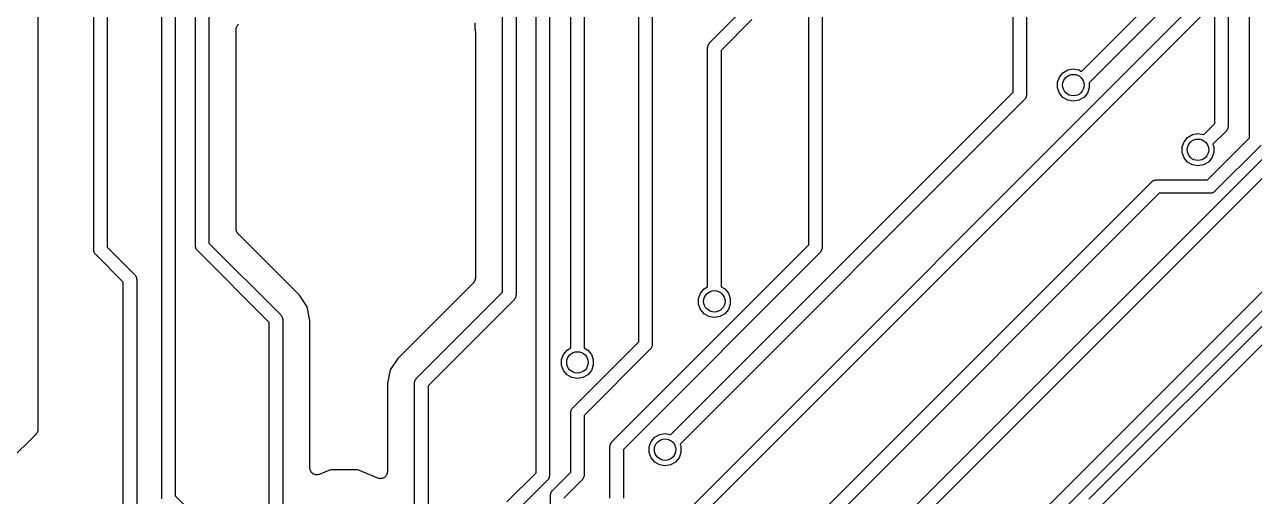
# Model space of a CAD drawing. Extents: x 116.4 to 213.4, y -134.3 to -53.5.
# Drawn here: x 165.85 to 188.78, y -89.14 to -80.35 of the extents above; entities that cross this region are included whole.
import ezdxf

# ---------------------------------------------------------------- set-up
doc = ezdxf.new("R2010")
doc.units = 0
doc.header["$MEASUREMENT"] = 0
doc.layers.add('BLACK', color=7, linetype='CONTINUOUS')

msp = doc.modelspace()

# ---------------------------------------------------------------- linework, layer by layer
at = {"layer": 'Black'}
for p, q in [((166.104, -71.3936), (166.104, -87.8914)), ((167.144, -84.5494), (167.144, -75.8016)), ((167.394, -75.8534), (167.394, -84.4976)), ((176.034, -86.3756), (176.034, -76.3862)), ((176.284, -76.438), (176.284, -86.3756)), ((174.764, -85.3365), (174.764, -76.7836)), ((175.014, -76.8354), (175.014, -85.3883)), ((188.038, -82.1954), (188.038, -77.3578)), ((188.288, -77.4096), (188.288, -82.2472)), ((188.688, -82.4585), (188.688, -77.3443)), ((177.304, -86.2614), (177.304, -77.539)), ((177.554, -77.5908), (177.554, -86.3132)), ((168.414, -89.1846), (168.414, -77.7437)), ((168.664, -77.7955), (168.664, -89.1328)), ((169.039, -84.4741), (169.039, -79.843)), ((169.289, -79.843), (169.289, -84.4223)), ((180.469, -84.4581), (180.469, -79.843)), ((180.719, -79.843), (180.719, -84.5099)), ((184.279, -81.6076), (184.279, -79.843)), ((184.529, -79.843), (184.529, -81.6594)), ((185.555, -81.2249), (186.881, -79.899)), ((175.389, -88.7002), (175.389, -80.1683)), ((175.639, -80.1683), (175.639, -88.752)), ((178.072, -89.5491), (187.587, -80.0335)), ((187.801, -80.1737), (178.285, -89.6893)), ((178.623, -80.6928), (179.199, -80.1165)), ((187.094, -80.0392), (185.699, -81.4341)), ((169.797, -80.4433), (169.799, -80.4297)), ((169.797, -84.1593), (169.797, -80.4433)), ((169.799, -80.4297), (169.8, -80.4158)), ((169.8, -80.4158), (169.803, -80.4081)), ((169.803, -80.4081), (169.805, -80.3999)), ((169.805, -80.3999), (169.812, -80.3879)), ((169.812, -80.3879), (169.817, -80.3751)), ((169.817, -80.3751), (169.823, -80.3689)), ((169.823, -80.3689), (169.827, -80.3617)), ((169.827, -80.3617), (169.837, -80.3528)), ((169.837, -80.3528), (169.847, -80.3426)), ((174.244, -80.3193), (174.244, -80.4276)), ((174.244, -80.4276), (174.248, -80.4346)), ((174.248, -80.4346), (174.25, -80.4455)), ((174.25, -80.4455), (174.254, -80.4559)), ((174.254, -80.4559), (174.254, -80.4671)), ((179.412, -80.2567), (178.836, -80.833)), ((174.254, -80.4671), (174.256, -80.478)), ((174.256, -80.478), (174.256, -85.0735)), ((178.586, -80.7812), (178.587, -80.7758)), ((178.586, -85.2381), (178.586, -80.7812)), ((178.587, -80.7703), (178.591, -80.7545)), ((178.587, -80.7758), (178.587, -80.7703)), ((178.591, -80.7545), (178.594, -80.7384)), ((178.594, -80.7384), (178.596, -80.7337)), ((178.596, -80.7337), (178.598, -80.7284)), ((178.598, -80.7284), (178.607, -80.715)), ((178.607, -80.715), (178.615, -80.7009)), ((178.615, -80.7009), (178.62, -80.6973)), ((178.62, -80.6973), (178.623, -80.6928)), ((178.836, -80.833), (178.836, -85.2381)), ((185.692, -89.1945), (193.814, -81.0724)), ((185.106, -81.4272), (185.142, -81.3289)), ((185.142, -81.3289), (185.209, -81.2488)), ((185.209, -81.2488), (185.3, -81.1965)), ((185.3, -81.1965), (185.403, -81.1784)), ((185.403, -81.1784), (185.506, -81.1965)), ((185.506, -81.1965), (185.555, -81.2249)), ((194.027, -81.2126), (185.905, -89.3347)), ((185.106, -81.5318), (185.106, -81.4272)), ((185.142, -81.6301), (185.106, -81.5318)), ((185.699, -81.5318), (185.663, -81.6301)), ((185.699, -81.4341), (185.699, -81.5318)), ((177.898, -87.989), (184.279, -81.6076)), ((184.492, -81.7478), (178.071, -88.169)), ((182.456, -89.327), (190.004, -81.7798)), ((184.496, -81.7433), (184.492, -81.7478)), ((184.5, -81.7397), (184.496, -81.7433)), ((184.508, -81.7256), (184.5, -81.7397)), ((184.517, -81.7122), (184.508, -81.7256)), ((184.519, -81.7069), (184.517, -81.7122)), ((184.521, -81.7022), (184.519, -81.7069)), ((184.524, -81.6861), (184.521, -81.7022)), ((184.529, -81.6703), (184.524, -81.6861)), ((184.529, -81.6594), (184.528, -81.6648)), ((184.528, -81.6648), (184.529, -81.6703)), ((184.949, -89.2998), (192.524, -81.7249)), ((185.209, -81.7102), (185.142, -81.6301)), ((185.3, -81.7625), (185.209, -81.7102)), ((185.403, -81.7806), (185.3, -81.7625)), ((185.506, -81.7625), (185.403, -81.7806)), ((185.596, -81.7102), (185.506, -81.7625)), ((185.663, -81.6301), (185.596, -81.7102)), ((190.217, -81.92), (182.619, -89.5178)), ((192.738, -81.8651), (185.125, -89.4774)), ((187.831, -82.4025), (188.038, -82.1954)), ((188.28, -82.29), (188.277, -82.2947)), ((188.283, -82.2739), (188.28, -82.29)), ((188.287, -82.2581), (188.283, -82.2739)), ((188.288, -82.2472), (188.287, -82.2526)), ((188.287, -82.2526), (188.287, -82.2581)), ((187.465, -82.5337), (187.532, -82.4536)), ((187.532, -82.4536), (187.623, -82.4013)), ((187.623, -82.4013), (187.725, -82.3832)), ((187.725, -82.3832), (187.828, -82.4013)), ((187.828, -82.4013), (187.831, -82.4025)), ((187.902, -83.2443), (188.688, -82.4585)), ((188.251, -82.3356), (188.004, -82.5825)), ((188.254, -82.3311), (188.251, -82.3356)), ((188.258, -82.3275), (188.254, -82.3311)), ((188.267, -82.3134), (188.258, -82.3275)), ((188.276, -82.3), (188.267, -82.3134)), ((188.277, -82.2947), (188.276, -82.3)), ((187.429, -82.632), (187.465, -82.5337)), ((187.429, -82.7366), (187.429, -82.632)), ((187.465, -82.8349), (187.429, -82.7366)), ((188.022, -82.7366), (187.986, -82.8349)), ((188.004, -82.5825), (188.022, -82.632)), ((188.022, -82.632), (188.022, -82.7366)), ((188.901, -82.5987), (188.042, -83.4577)), ((187.532, -82.915), (187.465, -82.8349)), ((187.623, -82.9673), (187.532, -82.915)), ((187.725, -82.9854), (187.623, -82.9673)), ((187.828, -82.9673), (187.725, -82.9854)), ((187.919, -82.915), (187.828, -82.9673)), ((187.986, -82.8349), (187.919, -82.915)), ((180.785, -89.3596), (186.864, -83.2809)), ((186.864, -83.2809), (186.868, -83.2778)), ((186.868, -83.2778), (186.872, -83.2735)), ((186.872, -83.2735), (186.886, -83.2654)), ((186.886, -83.2654), (186.899, -83.256)), ((186.899, -83.256), (186.904, -83.2546)), ((186.904, -83.2546), (186.909, -83.2518)), ((186.909, -83.2518), (186.925, -83.249)), ((186.925, -83.249), (186.941, -83.2448)), ((186.941, -83.2448), (186.946, -83.2453)), ((186.946, -83.2453), (186.952, -83.2443)), ((186.952, -83.2443), (187.902, -83.2443)), ((187.004, -83.4943), (180.998, -89.4998)), ((187.954, -83.4943), (187.004, -83.4943)), ((187.959, -83.4933), (187.954, -83.4943)), ((187.965, -83.4938), (187.959, -83.4933)), ((187.981, -83.4896), (187.965, -83.4938)), ((187.997, -83.4868), (187.981, -83.4896)), ((188.002, -83.484), (187.997, -83.4868)), ((188.007, -83.4826), (188.002, -83.484)), ((188.02, -83.4732), (188.007, -83.4826)), ((188.034, -83.4651), (188.02, -83.4732)), ((188.038, -83.4608), (188.034, -83.4651)), ((188.042, -83.4577), (188.038, -83.4608)), ((169.798, -84.1648), (169.797, -84.1593)), ((169.797, -84.1704), (169.798, -84.1648)), ((169.802, -84.1864), (169.797, -84.1704)), ((169.805, -84.2027), (169.802, -84.1864)), ((169.807, -84.2076), (169.805, -84.2027)), ((169.809, -84.213), (169.807, -84.2076)), ((169.818, -84.2266), (169.809, -84.213)), ((169.827, -84.2409), (169.818, -84.2266)), ((169.831, -84.2445), (169.827, -84.2409)), ((169.834, -84.2491), (169.831, -84.2445)), ((170.979, -85.3937), (169.834, -84.2491)), ((167.145, -84.5548), (167.144, -84.5494)), ((167.144, -84.5603), (167.145, -84.5548)), ((167.148, -84.5761), (167.144, -84.5603)), ((167.151, -84.5922), (167.148, -84.5761)), ((167.394, -84.4976), (167.907, -85.0111)), ((169.04, -84.4795), (169.039, -84.4741)), ((169.039, -84.485), (169.04, -84.4795)), ((169.044, -84.5008), (169.039, -84.485)), ((169.047, -84.5169), (169.044, -84.5008)), ((169.049, -84.5216), (169.047, -84.5169)), ((169.051, -84.5269), (169.049, -84.5216)), ((169.06, -84.5403), (169.051, -84.5269)), ((169.068, -84.5544), (169.06, -84.5403)), ((169.072, -84.558), (169.068, -84.5544)), ((169.076, -84.5625), (169.072, -84.558)), ((170.415, -85.9019), (169.076, -84.5625)), ((169.289, -84.4223), (170.628, -85.7617)), ((176.802, -88.1255), (180.469, -84.4581)), ((180.698, -84.5761), (180.69, -84.5902)), ((180.707, -84.5627), (180.698, -84.5761)), ((180.709, -84.5574), (180.707, -84.5627)), ((180.711, -84.5527), (180.709, -84.5574)), ((180.714, -84.5366), (180.711, -84.5527)), ((180.719, -84.5208), (180.714, -84.5366)), ((180.719, -84.5099), (180.718, -84.5153)), ((180.718, -84.5153), (180.719, -84.5208)), ((167.154, -84.5969), (167.151, -84.5922)), ((167.155, -84.6022), (167.154, -84.5969)), ((167.165, -84.6156), (167.155, -84.6022)), ((167.173, -84.6297), (167.165, -84.6156)), ((167.177, -84.6333), (167.173, -84.6297)), ((167.18, -84.6378), (167.177, -84.6333)), ((167.694, -85.1513), (167.18, -84.6378)), ((180.682, -84.5983), (177.015, -88.2657)), ((180.686, -84.5938), (180.682, -84.5983)), ((180.69, -84.5902), (180.686, -84.5938)), ((167.907, -85.0111), (167.91, -85.0156)), ((167.91, -85.0156), (167.914, -85.0192)), ((167.914, -85.0192), (167.923, -85.0333)), ((167.923, -85.0333), (167.932, -85.0467)), ((167.694, -118.549), (167.694, -85.1513)), ((167.932, -85.0467), (167.933, -85.052)), ((167.933, -85.052), (167.936, -85.0567)), ((167.936, -85.0567), (167.939, -85.0728)), ((167.939, -85.0728), (167.943, -85.0886)), ((167.943, -85.0886), (167.943, -85.0941)), ((167.943, -85.0941), (167.944, -85.0995)), ((167.944, -85.0995), (167.944, -118.601)), ((174.219, -85.1633), (172.81, -86.5718)), ((174.222, -85.1587), (174.219, -85.1633)), ((174.226, -85.1551), (174.222, -85.1587)), ((174.234, -85.1408), (174.226, -85.1551)), ((174.244, -85.1272), (174.234, -85.1408)), ((174.245, -85.1218), (174.244, -85.1272)), ((174.248, -85.1169), (174.245, -85.1218)), ((174.251, -85.1006), (174.248, -85.1169)), ((174.255, -85.0846), (174.251, -85.1006)), ((174.256, -85.0735), (174.255, -85.079)), ((174.255, -85.079), (174.255, -85.0846)), ((178.518, -85.2777), (178.586, -85.2381)), ((178.836, -85.2381), (178.905, -85.2777)), ((171.123, -85.6088), (170.979, -85.3937)), ((173.16, -86.9398), (174.764, -85.3365)), ((174.977, -85.4767), (173.374, -87.08)), ((174.98, -85.4722), (174.977, -85.4767)), ((174.984, -85.4686), (174.98, -85.4722)), ((174.993, -85.4545), (174.984, -85.4686)), ((175.002, -85.4411), (174.993, -85.4545)), ((175.003, -85.4358), (175.002, -85.4411)), ((175.006, -85.4311), (175.003, -85.4358)), ((175.009, -85.415), (175.006, -85.4311)), ((175.013, -85.3992), (175.009, -85.415)), ((175.014, -85.3883), (175.013, -85.3937)), ((175.013, -85.3937), (175.013, -85.3992)), ((178.415, -85.4561), (178.45, -85.3578)), ((178.415, -85.5607), (178.415, -85.4561)), ((178.45, -85.3578), (178.518, -85.2777)), ((178.905, -85.2777), (178.972, -85.3578)), ((178.972, -85.3578), (179.008, -85.4561)), ((179.008, -85.4561), (179.008, -85.5607)), ((171.173, -85.8626), (171.123, -85.6088)), ((178.45, -85.659), (178.415, -85.5607)), ((178.518, -85.7391), (178.45, -85.659)), ((178.972, -85.659), (178.905, -85.7391)), ((179.008, -85.5607), (178.972, -85.659)), ((170.415, -93.726), (170.415, -85.9019)), ((170.628, -85.7617), (170.632, -85.7662)), ((170.632, -85.7662), (170.636, -85.7698)), ((170.636, -85.7698), (170.644, -85.7839)), ((170.644, -85.7839), (170.653, -85.7973)), ((170.653, -85.7973), (170.655, -85.8026)), ((170.655, -85.8026), (170.657, -85.8073)), ((170.657, -85.8073), (170.66, -85.8234)), ((170.66, -85.8234), (170.665, -85.8392)), ((170.665, -85.8392), (170.664, -85.8447)), ((170.664, -85.8447), (170.665, -85.8501)), ((170.665, -85.8501), (170.665, -93.6742)), ((171.173, -88.6152), (171.173, -85.8626)), ((178.608, -85.7914), (178.518, -85.7391)), ((178.711, -85.8095), (178.608, -85.7914)), ((178.814, -85.7914), (178.711, -85.8095)), ((178.905, -85.7391), (178.814, -85.7914)), ((175.898, -86.4953), (175.965, -86.4152)), ((175.965, -86.4152), (176.034, -86.3756)), ((176.07, -87.4956), (177.304, -86.2614)), ((177.517, -86.4016), (176.283, -87.6358)), ((176.284, -86.3756), (176.352, -86.4152)), ((176.352, -86.4152), (176.419, -86.4953)), ((177.52, -86.3971), (177.517, -86.4016)), ((177.524, -86.3935), (177.52, -86.3971)), ((177.533, -86.3794), (177.524, -86.3935)), ((177.542, -86.366), (177.533, -86.3794)), ((177.543, -86.3607), (177.542, -86.366)), ((177.546, -86.356), (177.543, -86.3607)), ((177.549, -86.3399), (177.546, -86.356)), ((177.553, -86.3241), (177.549, -86.3399)), ((177.554, -86.3132), (177.553, -86.3186)), ((177.553, -86.3186), (177.553, -86.3241)), ((172.81, -86.5718), (172.666, -86.7869)), ((175.862, -86.5936), (175.898, -86.4953)), ((175.862, -86.6982), (175.862, -86.5936)), ((176.419, -86.4953), (176.455, -86.5936)), ((176.455, -86.5936), (176.455, -86.6982)), ((172.666, -86.7869), (172.616, -87.0407)), ((175.898, -86.7965), (175.862, -86.6982)), ((175.965, -86.8766), (175.898, -86.7965)), ((176.419, -86.7965), (176.352, -86.8766)), ((176.455, -86.6982), (176.419, -86.7965)), ((172.616, -87.0407), (172.616, -88.6852)), ((173.124, -87.0173), (173.129, -87.0015)), ((173.125, -87.0228), (173.124, -87.0173)), ((173.124, -87.0282), (173.125, -87.0228)), ((173.124, -90.763), (173.124, -87.0282)), ((173.129, -87.0015), (173.131, -86.9854)), ((173.131, -86.9854), (173.134, -86.9807)), ((173.134, -86.9807), (173.136, -86.9754)), ((173.136, -86.9754), (173.145, -86.962)), ((173.145, -86.962), (173.153, -86.9479)), ((173.153, -86.9479), (173.157, -86.9443)), ((173.157, -86.9443), (173.16, -86.9398)), ((173.374, -87.08), (173.374, -90.763)), ((176.056, -86.9289), (175.965, -86.8766)), ((176.159, -86.947), (176.056, -86.9289)), ((176.262, -86.9289), (176.159, -86.947)), ((176.352, -86.8766), (176.262, -86.9289)), ((176.033, -87.5731), (176.038, -87.5573)), ((176.038, -87.5573), (176.04, -87.5412)), ((176.04, -87.5412), (176.043, -87.5365)), ((176.043, -87.5365), (176.045, -87.5312)), ((176.045, -87.5312), (176.054, -87.5178)), ((176.054, -87.5178), (176.062, -87.5037)), ((176.062, -87.5037), (176.066, -87.5001)), ((176.066, -87.5001), (176.07, -87.4956)), ((176.034, -87.5786), (176.033, -87.5731)), ((176.033, -87.584), (176.034, -87.5786)), ((176.033, -88.6932), (176.033, -87.584)), ((176.283, -87.6358), (176.283, -88.745)), ((166.068, -87.9798), (165.585, -88.4625)), ((166.071, -87.9753), (166.068, -87.9798)), ((166.075, -87.9717), (166.071, -87.9753)), ((166.083, -87.9576), (166.075, -87.9717)), ((166.093, -87.9442), (166.083, -87.9576)), ((166.094, -87.9389), (166.093, -87.9442)), ((166.097, -87.9342), (166.094, -87.9389)), ((166.1, -87.9181), (166.097, -87.9342)), ((166.104, -87.9023), (166.1, -87.9181)), ((166.104, -87.8914), (166.103, -87.8968)), ((166.103, -87.8968), (166.104, -87.9023)), ((177.599, -88.0401), (177.69, -87.9878)), ((177.69, -87.9878), (177.793, -87.9697)), ((177.793, -87.9697), (177.896, -87.9878)), ((177.896, -87.9878), (177.898, -87.989)), ((176.765, -88.203), (176.77, -88.1872)), ((176.766, -88.2085), (176.765, -88.203)), ((176.765, -88.2139), (176.766, -88.2085)), ((176.765, -89.1731), (176.765, -88.2139)), ((176.77, -88.1872), (176.773, -88.1711)), ((176.773, -88.1711), (176.775, -88.1664)), ((176.775, -88.1664), (176.777, -88.1611)), ((176.777, -88.1611), (176.786, -88.1477)), ((176.786, -88.1477), (176.794, -88.1336)), ((176.794, -88.1336), (176.798, -88.13)), ((176.798, -88.13), (176.802, -88.1255)), ((177.496, -88.2185), (177.532, -88.1202)), ((177.496, -88.3231), (177.496, -88.2185)), ((177.532, -88.1202), (177.599, -88.0401)), ((178.071, -88.169), (178.089, -88.2185)), ((178.089, -88.2185), (178.089, -88.3231)), ((177.015, -88.2657), (177.015, -89.1731)), ((177.532, -88.4214), (177.496, -88.3231)), ((177.599, -88.5015), (177.532, -88.4214)), ((178.053, -88.4214), (177.986, -88.5015)), ((178.089, -88.3231), (178.053, -88.4214)), ((171.175, -88.6288), (171.173, -88.6152)), ((171.176, -88.6426), (171.175, -88.6288)), ((171.179, -88.6503), (171.176, -88.6426)), ((171.181, -88.6586), (171.179, -88.6503)), ((171.188, -88.6706), (171.181, -88.6586)), ((171.193, -88.6833), (171.188, -88.6706)), ((171.199, -88.6895), (171.193, -88.6833)), ((171.203, -88.6968), (171.199, -88.6895)), ((171.213, -88.7057), (171.203, -88.6968)), ((171.223, -88.7159), (171.213, -88.7057)), ((171.558, -88.6458), (171.348, -88.7325)), ((172.064, -88.6462), (171.558, -88.6458)), ((172.44, -88.8025), (172.064, -88.6462)), ((172.616, -88.6852), (172.613, -88.6989)), ((172.613, -88.6989), (172.613, -88.7128)), ((174.844, -89.2456), (175.389, -88.7002)), ((175.694, -89.0326), (176.033, -88.6932)), ((177.69, -88.5538), (177.599, -88.5015)), ((177.793, -88.5719), (177.69, -88.5538)), ((177.896, -88.5538), (177.793, -88.5719)), ((177.986, -88.5015), (177.896, -88.5538)), ((171.23, -88.7197), (171.223, -88.7159)), ((171.236, -88.7252), (171.23, -88.7197)), ((171.249, -88.7299), (171.236, -88.7252)), ((171.262, -88.7363), (171.249, -88.7299)), ((171.27, -88.7374), (171.262, -88.7363)), ((171.278, -88.7402), (171.27, -88.7374)), ((171.292, -88.7402), (171.278, -88.7402)), ((171.305, -88.7421), (171.292, -88.7402)), ((171.314, -88.7402), (171.305, -88.7421)), ((171.322, -88.7402), (171.314, -88.7402)), ((171.335, -88.7355), (171.322, -88.7402)), ((171.348, -88.7325), (171.335, -88.7355)), ((172.454, -88.8055), (172.44, -88.8025)), ((172.467, -88.8103), (172.454, -88.8055)), ((172.475, -88.8103), (172.467, -88.8103)), ((172.483, -88.8121), (172.475, -88.8103)), ((172.497, -88.8103), (172.483, -88.8121)), ((172.511, -88.8103), (172.497, -88.8103)), ((172.519, -88.8074), (172.511, -88.8103)), ((172.527, -88.8064), (172.519, -88.8074)), ((172.539, -88.8), (172.527, -88.8064)), ((172.552, -88.7952), (172.539, -88.8)), ((172.559, -88.7899), (172.552, -88.7952)), ((172.566, -88.786), (172.559, -88.7899)), ((172.575, -88.7758), (172.566, -88.786)), ((172.586, -88.7668), (172.575, -88.7758)), ((172.59, -88.7597), (172.586, -88.7668)), ((172.596, -88.7535), (172.59, -88.7597)), ((172.601, -88.7407), (172.596, -88.7535)), ((172.608, -88.7287), (172.601, -88.7407)), ((172.61, -88.7205), (172.608, -88.7287)), ((172.613, -88.7128), (172.61, -88.7205)), ((175.602, -88.8404), (175.057, -89.3858)), ((175.606, -88.8359), (175.602, -88.8404)), ((175.61, -88.8323), (175.606, -88.8359)), ((175.618, -88.8182), (175.61, -88.8323)), ((175.627, -88.8048), (175.618, -88.8182)), ((175.629, -88.7995), (175.627, -88.8048)), ((175.631, -88.7948), (175.629, -88.7995)), ((175.634, -88.7787), (175.631, -88.7948)), ((175.639, -88.7629), (175.634, -88.7787)), ((175.639, -88.752), (175.638, -88.7574)), ((175.638, -88.7574), (175.639, -88.7629)), ((176.246, -88.8334), (175.907, -89.1728)), ((176.249, -88.8289), (176.246, -88.8334)), ((176.254, -88.8253), (176.249, -88.8289)), ((176.262, -88.8112), (176.254, -88.8253)), ((176.271, -88.7978), (176.262, -88.8112)), ((176.273, -88.7925), (176.271, -88.7978)), ((176.275, -88.7878), (176.273, -88.7925)), ((176.278, -88.7717), (176.275, -88.7878)), ((176.282, -88.7559), (176.278, -88.7717)), ((176.283, -88.745), (176.282, -88.7504)), ((176.282, -88.7504), (176.282, -88.7559)), ((168.664, -89.1328), (168.831, -89.2998)), ((175.657, -89.1101), (175.662, -89.0943)), ((175.658, -89.1156), (175.657, -89.1101)), ((175.657, -89.121), (175.658, -89.1156)), ((175.657, -93.8879), (175.657, -89.121)), ((175.662, -89.0943), (175.664, -89.0782)), ((175.664, -89.0782), (175.667, -89.0735)), ((175.667, -89.0735), (175.669, -89.0682)), ((175.669, -89.0682), (175.678, -89.0548)), ((175.678, -89.0548), (175.686, -89.0407)), ((175.686, -89.0407), (175.69, -89.0371)), ((175.69, -89.0371), (175.694, -89.0326))]:
    msp.add_line(p, q, dxfattribs=at)
for centre in [(185.403, -81.4795), (187.725, -82.6843), (178.711, -85.5084), (176.159, -86.6459), (177.793, -88.2708)]:
    msp.add_circle(centre, 0.2, dxfattribs=at)

doc.saveas('drawing.dxf')
